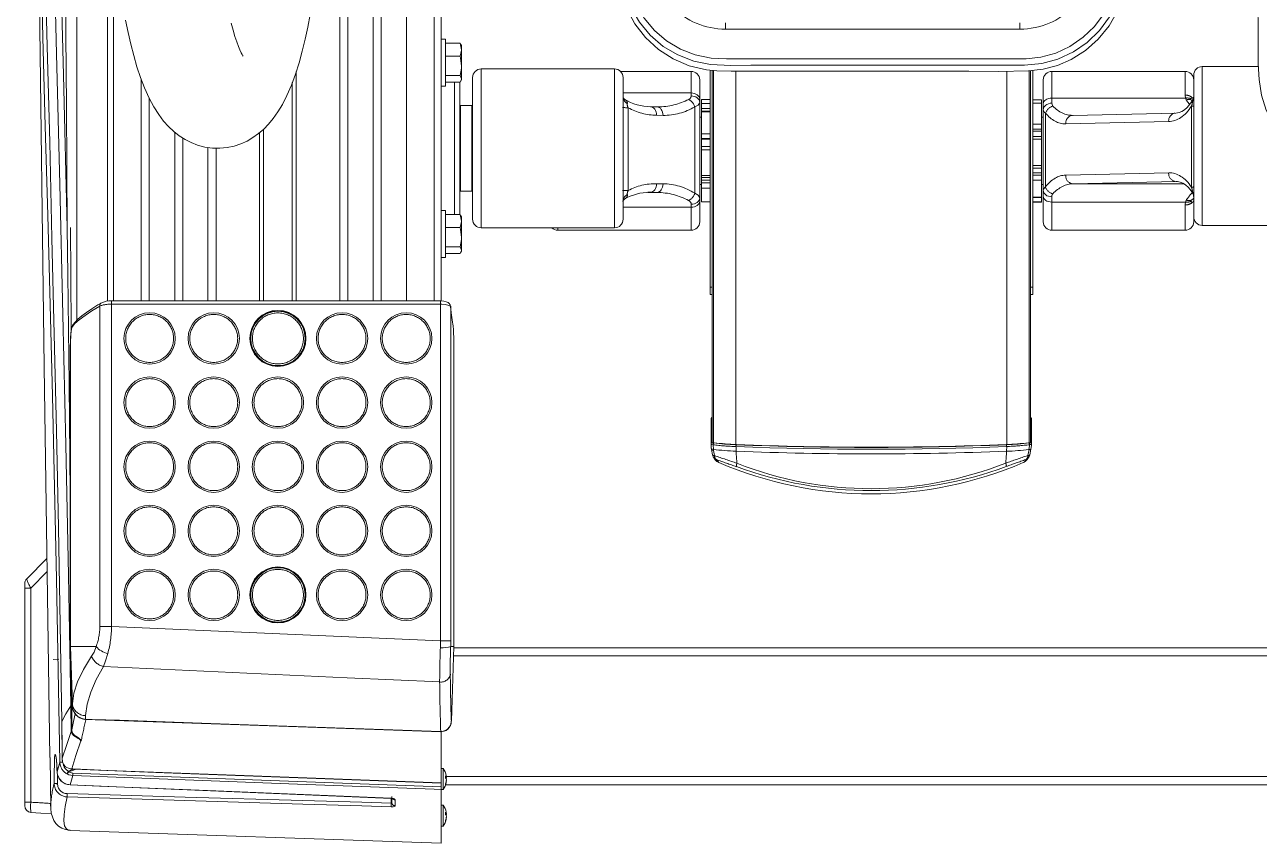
# Model space of a CAD drawing. Extents: x -32840 to 422982, y 280745 to 888746.
# Drawn here: x 217623.1 to 218074.2, y 400710.5 to 401009.7 of the extents above; entities that cross this region are included whole.
import ezdxf

# ---------------------------------------------------------------- set-up
doc = ezdxf.new("R2010")
doc.units = 0
doc.header["$LTSCALE"] = 1000
doc.linetypes.add('PHANTOM', pattern=[0.5, 0.25, -0.05, 0.05, -0.05, 0.05, -0.05])
doc.layers.add('A-FUR', color=33, linetype='Continuous', plot=False, transparency=0.5)

# ---------------------------------------------------------------- blocks, each defined once
blk = doc.blocks.new('REC-GYM-02A')
at = {"linetype": 'Continuous', "lineweight": 15}
for p, q in [((279.08, -885.219), (273.658, -885.03)), ((273.658, -885.818), (273.658, -885.03)), ((273.583, -885.409), (273.581, -885.409)), ((273.594, -885.364), (273.594, -885.351)), ((273.658, -885.283), (273.628, -885.283)), ((273.628, -885.283), (273.628, -885.295)), ((273.628, -885.295), (273.628, -885.589)), ((273.586, -885.439), (273.581, -885.448)), ((273.581, -885.448), (273.583, -885.462)), ((273.581, -885.448), (273.591, -885.449)), ((273.581, -885.462), (273.594, -885.462)), ((273.594, -885.484), (273.594, -885.452)), ((273.628, -885.589), (273.658, -885.589)), ((279.374, -886.286), (279.362, -885.541)), ((279.744, -885.582), (279.744, -885.632)), ((274.378, -885.627), (274.378, -885.685)), ((274.378, -885.69), (274.378, -885.714)), ((274.388, -885.657), (274.388, -885.686)), ((279.744, -885.632), (279.744, -888.761)), ((251.724, -885.887), (273.593, -885.887)), ((273.583, -885.943), (273.581, -885.943)), ((273.594, -885.898), (273.594, -885.885)), ((273.658, -885.817), (273.628, -885.817)), ((273.628, -885.817), (273.628, -885.829)), ((273.628, -885.829), (273.628, -886.123)), ((273.658, -885.856), (273.658, -885.818)), ((273.658, -885.856), (273.658, -885.91)), ((273.658, -885.914), (273.658, -885.91)), ((273.658, -886.659), (273.658, -885.914)), ((273.586, -885.973), (273.581, -885.982)), ((273.581, -885.982), (273.583, -885.996)), ((273.581, -885.982), (273.591, -885.983)), ((273.581, -885.996), (273.594, -885.996)), ((273.594, -886.018), (273.594, -885.987)), ((273.628, -886.123), (273.658, -886.123)), ((273.508, -886.815), (273.47, -887.906)), ((273.508, -886.815), (273.508, -886.815)), ((279.077, -887.906), (279.047, -887.046)), ((279.047, -887.046), (279.047, -887.046)), ((279.326, -887.719), (279.247, -887.72)), ((273.471, -887.887), (251.846, -887.887)), ((273.47, -887.906), (273.47, -892.153)), ((273.47, -887.906), (273.518, -887.906)), ((273.47, -887.906), (273.47, -887.906)), ((273.518, -887.906), (273.518, -887.906)), ((278.701, -887.906), (279.076, -887.906)), ((279.076, -887.906), (279.077, -887.906)), ((279.077, -892.143), (279.077, -887.906)), ((279.077, -887.906), (279.077, -887.906)), ((279.744, -888.761), (279.744, -888.826)), ((279.715, -888.896), (279.418, -889.193)), ((265.037, -890.793), (265.054, -890.708)), ((265.066, -890.787), (265.067, -890.787)), ((269.679, -890.788), (269.679, -890.788)), ((269.691, -890.707), (269.708, -890.789)), ((269.708, -890.789), (269.708, -890.79)), ((269.709, -890.803), (269.712, -890.867)), ((265.028, -890.866), (265.028, -890.868)), ((265.028, -890.868), (265.028, -891.232)), ((265.045, -890.888), (265.045, -896.324)), ((269.696, -896.328), (269.696, -890.888)), ((269.713, -890.868), (269.712, -890.867)), ((269.713, -891.232), (269.713, -890.868)), ((265.044, -891.263), (265.044, -896.324)), ((265.044, -891.263), (265.045, -891.263)), ((273.47, -892.153), (273.47, -892.153)), ((279.077, -892.143), (279.077, -892.143)), ((279.037, -892.615), (279.036, -892.617)), ((273.658, -892.961), (273.658, -913.015)), ((273.668, -892.961), (278.475, -892.961)), ((275.833, -896.15), (275.833, -892.961)), ((265.044, -893.053), (265.008, -893.053)), ((265.008, -893.161), (265.008, -893.053)), ((265.008, -896.329), (265.008, -893.161)), ((269.728, -893.053), (269.696, -893.053)), ((269.728, -893.053), (269.728, -893.161)), ((269.728, -896.331), (269.728, -893.161)), ((273.368, -893.67), (273.358, -893.687)), ((273.358, -893.687), (273.358, -893.702)), ((273.381, -893.75), (273.358, -893.702)), ((273.358, -893.892), (273.358, -893.702)), ((273.593, -893.653), (273.381, -893.653)), ((273.658, -893.593), (273.593, -893.593)), ((273.593, -894.281), (273.593, -893.593)), ((273.358, -893.892), (273.358, -894.127)), ((273.593, -893.75), (273.381, -893.75)), ((262.533, -894.063), (260.583, -894.063)), ((264.733, -893.992), (262.783, -893.992)), ((271.953, -893.992), (270.003, -893.992)), ((273.073, -894.028), (271.123, -894.028)), ((273.593, -894.034), (273.381, -894.034)), ((262.658, -894.188), (262.658, -894.117)), ((262.658, -894.188), (262.658, -896.261)), ((264.858, -894.117), (264.858, -894.486)), ((269.878, -894.417), (269.878, -894.117)), ((270.998, -896.226), (270.998, -894.153)), ((273.198, -894.153), (273.198, -896.226)), ((273.381, -894.221), (273.358, -894.127)), ((273.358, -894.127), (273.358, -894.187)), ((273.358, -894.187), (273.368, -894.204)), ((273.372, -894.203), (273.381, -894.221)), ((273.593, -894.221), (273.381, -894.221)), ((273.384, -895.189), (273.384, -894.221)), ((273.463, -894.221), (273.463, -895.189)), ((265.008, -894.404), (264.883, -894.404)), ((264.883, -894.41), (264.883, -894.404)), ((264.883, -894.47), (264.883, -894.41)), ((269.853, -894.409), (269.728, -894.409)), ((269.853, -894.409), (269.853, -894.608)), ((269.878, -894.468), (269.878, -894.417)), ((273.593, -894.281), (273.658, -894.281)), ((264.858, -894.486), (264.858, -894.576)), ((264.858, -894.576), (264.858, -895.754)), ((265.008, -894.47), (264.883, -894.47)), ((264.883, -894.475), (264.883, -894.47)), ((264.883, -894.726), (264.883, -894.475)), ((269.853, -894.608), (269.853, -894.684)), ((269.878, -895.859), (269.878, -894.468)), ((273.209, -894.564), (273.199, -894.574)), ((273.199, -895.804), (273.199, -894.574)), ((273.374, -894.564), (273.209, -894.564)), ((273.209, -894.564), (273.209, -895.814)), ((273.384, -894.574), (273.374, -894.564)), ((273.374, -895.814), (273.374, -894.564)), ((264.883, -894.662), (264.858, -894.662)), ((264.883, -894.8), (264.883, -894.726)), ((269.853, -894.766), (269.728, -894.766)), ((269.878, -894.662), (269.853, -894.662)), ((269.853, -894.684), (269.853, -894.726)), ((269.853, -894.726), (269.853, -894.766)), ((269.853, -894.766), (269.853, -894.792)), ((269.853, -894.792), (269.853, -895.17)), ((273.199, -894.697), (273.198, -894.697)), ((264.883, -894.83), (264.883, -894.8)), ((264.883, -894.901), (264.883, -894.83)), ((265.008, -894.901), (264.883, -894.901)), ((264.883, -894.937), (264.883, -894.901)), ((264.883, -895.326), (264.883, -894.937)), ((264.883, -895.364), (264.883, -895.326)), ((269.728, -895.219), (269.853, -895.219)), ((269.853, -895.17), (269.853, -895.219)), ((269.853, -895.219), (269.853, -895.322)), ((269.853, -895.322), (269.853, -895.335)), ((269.853, -895.335), (269.853, -895.4)), ((273.384, -896.157), (273.384, -895.189)), ((273.463, -895.189), (273.463, -896.157)), ((264.883, -895.364), (265.008, -895.364)), ((264.883, -895.443), (264.883, -895.364)), ((264.883, -895.47), (264.883, -895.443)), ((264.883, -895.542), (264.883, -895.47)), ((269.853, -895.4), (269.853, -895.722)), ((262.919, -895.706), (264.424, -895.672)), ((264.858, -895.646), (264.883, -895.646)), ((264.883, -895.848), (264.883, -895.542)), ((269.853, -895.646), (269.878, -895.646)), ((273.198, -895.681), (273.199, -895.681)), ((264.858, -895.754), (264.858, -895.841)), ((264.858, -895.841), (264.858, -896.19)), ((264.883, -895.848), (265.008, -895.848)), ((264.883, -895.899), (264.883, -895.848)), ((269.728, -895.734), (269.853, -895.734)), ((269.853, -895.722), (269.853, -895.734)), ((269.853, -895.734), (269.853, -895.773)), ((269.853, -895.773), (269.853, -895.845)), ((269.853, -895.845), (269.853, -895.904)), ((269.878, -895.908), (269.878, -895.859)), ((270.597, -895.797), (270.503, -895.796)), ((273.199, -895.804), (273.209, -895.814)), ((273.209, -895.814), (273.374, -895.814)), ((273.374, -895.814), (273.384, -895.804)), ((264.883, -895.899), (265.008, -895.899)), ((269.728, -895.904), (269.853, -895.904)), ((269.878, -896.19), (269.878, -895.908)), ((273.368, -896.174), (273.358, -896.191)), ((273.358, -896.191), (273.358, -896.206)), ((273.381, -896.254), (273.358, -896.206)), ((273.358, -896.396), (273.358, -896.206)), ((273.369, -896.173), (273.368, -896.174)), ((273.384, -896.157), (273.381, -896.157)), ((273.593, -896.157), (273.381, -896.157)), ((273.658, -896.097), (273.593, -896.097)), ((273.593, -896.785), (273.593, -896.097)), ((261.714, -896.386), (262.533, -896.386)), ((262.783, -896.315), (264.733, -896.315)), ((270.003, -896.315), (271.036, -896.315)), ((271.123, -896.351), (273.073, -896.351)), ((273.358, -896.396), (273.358, -896.631)), ((273.593, -896.254), (273.381, -896.254)), ((273.593, -896.538), (273.381, -896.538)), ((273.381, -896.725), (273.358, -896.631)), ((273.358, -896.631), (273.358, -896.691)), ((273.358, -896.691), (273.368, -896.708)), ((273.368, -896.708), (273.369, -896.71)), ((273.372, -896.707), (273.381, -896.725)), ((273.593, -896.725), (273.381, -896.725)), ((273.593, -896.726), (273.381, -896.726)), ((273.593, -896.785), (273.658, -896.785))]:
    blk.add_line(p, q, dxfattribs=at)
at = {"linetype": 'PHANTOM', "lineweight": 0}
for p, q in [((274.33, -885.666), (274.33, -885.579)), ((274.388, -885.618), (274.388, -885.657)), ((279.656, -888.761), (279.656, -885.632)), ((279.656, -885.632), (279.744, -885.632)), ((279.039, -886.057), (273.658, -885.856)), ((279.041, -886.02), (279.078, -885.886)), ((279.264, -886.031), (279.264, -885.903)), ((273.582, -886.005), (251.734, -886.005)), ((279.008, -886.111), (279.101, -886.076)), ((279.105, -886.086), (279.035, -886.113)), ((279.27, -886.073), (279.229, -886.215)), ((279.203, -886.813), (279.194, -886.274)), ((279.375, -886.286), (279.373, -886.286)), ((279.065, -886.666), (279.071, -887.042)), ((273.508, -886.815), (273.47, -887.906)), ((278.854, -886.898), (278.856, -886.845)), ((279.077, -887.906), (279.047, -887.046)), ((279.047, -887.07), (279.076, -887.906)), ((279.054, -887.24), (279.055, -887.042)), ((251.842, -887.769), (273.475, -887.769)), ((273.47, -887.906), (273.47, -892.153)), ((273.518, -887.991), (273.518, -887.906)), ((273.669, -887.889), (273.668, -887.991)), ((279.076, -892.349), (279.076, -887.906)), ((279.077, -892.143), (279.077, -887.906)), ((273.518, -887.991), (273.668, -887.991)), ((273.518, -892.876), (273.518, -887.991)), ((278.475, -888.202), (273.668, -887.991)), ((273.668, -887.991), (273.668, -892.911)), ((278.475, -888.202), (278.646, -888.202)), ((278.475, -892.911), (278.475, -888.202)), ((278.646, -888.202), (278.646, -892.885)), ((279.416, -889.002), (279.656, -888.761)), ((279.656, -888.761), (279.744, -888.761)), ((265.084, -890.698), (265.066, -890.787)), ((265.394, -890.762), (265.392, -890.831)), ((269.347, -890.762), (269.348, -890.831)), ((269.678, -890.773), (269.662, -890.698)), ((269.683, -890.857), (269.679, -890.788)), ((265.064, -890.882), (265.064, -896.322)), ((265.39, -896.316), (265.39, -890.857)), ((269.35, -896.319), (269.35, -890.857)), ((269.678, -890.888), (269.665, -890.886)), ((269.676, -896.326), (269.676, -890.882)), ((278.983, -892.674), (278.983, -913.437)), ((273.668, -892.911), (278.475, -892.911)), ((273.668, -892.911), (273.668, -892.961)), ((273.758, -892.961), (273.758, -912.91)), ((274.164, -892.961), (274.164, -912.484)), ((274.534, -892.961), (274.534, -911.122)), ((274.652, -892.961), (274.652, -909.636)), ((275.022, -892.961), (275.022, -904.963)), ((275.139, -892.961), (275.139, -903.476)), ((275.774, -892.961), (275.774, -896.314)), ((276.252, -895.47), (276.252, -892.961)), ((276.312, -892.961), (276.312, -895.418)), ((276.947, -892.961), (276.947, -895.192)), ((277.065, -892.961), (277.065, -895.202)), ((277.435, -892.961), (277.435, -895.34)), ((277.552, -892.961), (277.552, -895.425)), ((277.923, -892.961), (277.923, -895.92)), ((278.04, -892.961), (278.04, -896.198)), ((278.448, -892.961), (278.448, -898.531)), ((278.475, -892.911), (278.475, -892.961)), ((278.535, -892.956), (278.535, -914.024)), ((265.044, -893.161), (265.008, -893.161)), ((269.728, -893.161), (269.696, -893.161)), ((262.533, -896.386), (262.533, -894.063)), ((262.783, -893.992), (262.783, -894.363)), ((264.733, -894.405), (264.733, -893.992)), ((270.003, -893.992), (270.003, -894.329)), ((271.123, -894.028), (271.123, -896.351)), ((271.953, -894.028), (271.953, -893.992)), ((273.073, -896.351), (273.073, -894.028)), ((262.779, -894.405), (264.733, -894.405)), ((264.733, -894.482), (264.733, -894.405)), ((264.883, -894.41), (265.008, -894.41)), ((270.003, -894.329), (270.003, -894.372)), ((270.003, -894.329), (270.998, -894.329)), ((265.008, -894.475), (264.883, -894.475)), ((269.728, -894.608), (269.853, -894.608)), ((269.952, -894.533), (269.952, -895.798)), ((270.503, -894.546), (270.597, -894.547)), ((270.635, -894.546), (270.503, -894.546)), ((270.597, -894.547), (270.638, -894.547)), ((270.925, -895.784), (270.925, -894.573)), ((262.692, -894.623), (262.692, -895.805)), ((264.422, -894.672), (262.805, -894.672)), ((262.916, -894.706), (264.422, -894.672)), ((264.53, -894.798), (263.024, -894.832)), ((264.825, -895.706), (264.825, -894.627)), ((264.883, -894.726), (265.008, -894.726)), ((269.853, -894.684), (269.728, -894.684)), ((269.853, -894.726), (269.728, -894.726)), ((269.853, -894.792), (269.728, -894.792)), ((270.509, -894.673), (270.415, -894.672)), ((265.008, -894.8), (264.883, -894.8)), ((264.883, -894.83), (265.008, -894.83)), ((265.008, -894.937), (264.883, -894.937)), ((264.883, -895.326), (265.008, -895.326)), ((269.728, -895.17), (269.853, -895.17)), ((269.853, -895.322), (269.728, -895.322)), ((269.728, -895.335), (269.853, -895.335)), ((264.883, -895.443), (265.008, -895.443)), ((264.883, -895.47), (265.008, -895.47)), ((269.853, -895.4), (269.728, -895.4)), ((263.024, -895.582), (264.53, -895.548)), ((265.008, -895.542), (264.883, -895.542)), ((270.415, -895.672), (270.509, -895.673)), ((264.733, -895.924), (264.733, -895.85)), ((269.728, -895.722), (269.853, -895.722)), ((269.728, -895.773), (269.853, -895.773)), ((269.853, -895.845), (269.728, -895.845)), ((264.733, -895.924), (262.779, -895.924)), ((262.779, -895.924), (262.783, -895.966)), ((262.783, -895.966), (262.783, -896.315)), ((264.733, -896.315), (264.733, -895.924)), ((270.003, -895.957), (270.003, -895.999)), ((270.998, -895.999), (270.003, -895.999)), ((270.003, -895.999), (270.003, -896.315)), ((265.2, -896.933), (269.5, -896.933)), ((265.2, -896.933), (265.2, -897.027)), ((269.5, -897.027), (269.5, -896.933))]:
    blk.add_line(p, q, dxfattribs=at)
at = {"linetype": 'Continuous', "lineweight": 15, "flags": 128}
for points in [[(279.363, -885.576), (279.363, -885.537), (279.355, -885.471), (279.34, -885.415), (279.318, -885.366), (279.288, -885.321), (279.25, -885.283), (279.2, -885.25), (279.147, -885.23), (279.094, -885.22), (279.08, -885.221)], [(273.584, -885.486), (273.583, -885.478), (273.581, -885.462)], [(279.655, -885.482), (279.506, -885.473), (279.353, -885.464)], [(279.36, -885.531), (279.364, -885.552), (279.363, -885.576)], [(274.389, -885.686), (274.388, -885.686), (274.378, -885.685), (274.369, -885.683), (274.364, -885.682), (274.362, -885.681), (274.362, -885.681)], [(279.079, -885.883), (278.059, -885.841), (275.418, -885.73), (274.389, -885.686)], [(279.028, -886.112), (277.704, -886.062), (273.658, -885.91)], [(273.584, -886.021), (273.583, -886.013), (273.581, -885.996)], [(279.095, -886.124), (279.058, -886.116), (279.024, -886.112)], [(279.147, -886.15), (279.157, -886.159), (279.168, -886.171)], [(279.194, -886.243), (279.194, -886.274), (279.194, -886.274)], [(279.203, -886.813), (279.197, -886.414), (279.195, -886.282)], [(279.229, -886.215), (279.254, -887.555), (279.28, -888.896), (279.309, -890.235), (279.34, -891.571), (279.373, -892.904), (279.408, -894.212), (279.443, -895.516), (279.478, -896.813), (279.509, -898.104), (279.537, -899.387), (279.553, -900.233), (279.566, -901.076), (279.576, -901.912), (279.581, -902.738), (279.58, -903.549), (279.578, -903.801), (279.576, -904.051), (279.574, -904.124)], [(279.534, -897.71), (279.46, -891.998), (279.375, -886.286)], [(278.856, -886.84), (275.606, -886.728), (273.663, -886.661)], [(273.663, -886.661), (273.663, -886.662), (273.663, -886.665)], [(279.065, -886.666), (279.065, -886.666), (279.051, -886.633)], [(273.509, -886.816), (273.508, -886.823), (273.509, -886.826)], [(279.606, -907.442), (279.606, -907.393), (279.602, -906.502), (279.594, -905.601), (279.583, -904.683), (279.569, -903.761), (279.539, -902.061), (279.497, -900.072), (279.449, -898.074), (279.414, -896.679), (279.379, -895.281), (279.345, -893.879), (279.312, -892.474), (279.281, -891.061), (279.252, -889.647), (279.227, -888.23), (279.203, -886.813)], [(279.203, -886.813), (279.203, -886.813), (279.203, -886.813)], [(278.699, -887.905), (278.7, -887.906), (278.701, -887.906)], [(265.028, -890.866), (265.03, -890.844), (265.037, -890.793)], [(265.037, -890.793), (265.037, -890.793), (265.037, -890.792), (265.045, -890.789), (265.066, -890.787)], [(269.678, -890.773), (269.679, -890.773), (269.682, -890.774), (269.7, -890.78), (269.708, -890.789)], [(269.679, -890.788), (269.701, -890.795), (269.709, -890.802), (269.709, -890.803), (269.709, -890.803)], [(269.708, -890.79), (269.709, -890.801), (269.709, -890.803)], [(269.676, -890.882), (269.684, -890.883), (269.69, -890.885), (269.694, -890.886), (269.696, -890.888), (269.696, -890.888)], [(279.076, -892.349), (279.077, -892.292), (279.077, -892.143)], [(279.037, -892.615), (279.047, -892.6), (279.056, -892.574), (279.065, -892.529), (279.07, -892.482), (279.074, -892.423), (279.076, -892.358), (279.076, -892.348)], [(278.627, -892.928), (278.673, -892.902), (278.763, -892.845), (278.842, -892.79), (278.91, -892.739), (278.966, -892.691), (279.012, -892.646), (279.036, -892.616)], [(273.519, -892.88), (273.525, -892.902), (273.538, -892.921), (273.557, -892.936), (273.585, -892.948), (273.62, -892.957), (273.661, -892.961), (273.668, -892.96)], [(273.358, -893.702), (273.358, -893.698), (273.381, -893.653)], [(273.358, -893.892), (273.36, -893.859), (273.381, -893.75)], [(273.381, -894.034), (273.373, -894.005), (273.358, -893.892)], [(273.358, -894.127), (273.358, -894.121), (273.381, -894.034)], [(262.687, -894.394), (262.687, -894.395), (262.691, -894.408), (262.698, -894.414)], [(262.698, -894.414), (262.706, -894.421), (262.709, -894.426), (262.709, -894.427)], [(262.913, -894.706), (262.895, -894.705), (262.855, -894.697), (262.816, -894.68), (262.778, -894.654), (262.737, -894.616), (262.698, -894.567), (262.669, -894.523)], [(261.732, -904.742), (261.732, -904.562), (261.732, -903.841), (261.731, -902.402), (261.729, -900.966), (261.728, -899.945), (261.726, -898.926), (261.722, -897.564), (261.719, -896.656), (261.717, -896.425), (261.704, -896.194), (261.668, -895.967), (261.599, -895.75), (261.479, -895.525), (261.323, -895.324), (261.134, -895.15), (260.918, -895.011), (260.683, -894.91), (260.433, -894.85), (260.281, -894.835)], [(278.269, -897.062), (278.233, -896.884), (278.194, -896.711), (278.151, -896.545), (278.104, -896.383), (278.052, -896.227), (277.993, -896.075), (277.926, -895.925), (277.856, -895.795), (277.785, -895.684), (277.714, -895.589), (277.641, -895.507), (277.565, -895.435), (277.485, -895.372), (277.401, -895.318), (277.311, -895.273), (277.217, -895.236), (277.11, -895.208), (277.001, -895.193), (276.892, -895.191), (276.786, -895.201), (276.684, -895.223), (276.586, -895.255), (276.494, -895.297), (276.408, -895.347), (276.327, -895.405), (276.251, -895.47), (276.179, -895.544), (276.111, -895.627), (276.044, -895.723), (275.978, -895.833), (275.911, -895.963), (275.847, -896.113), (275.787, -896.274), (275.734, -896.44), (275.687, -896.609), (275.644, -896.784), (275.605, -896.963), (275.57, -897.147)], [(262.67, -895.903), (262.678, -895.888), (262.716, -895.834), (262.755, -895.789), (262.795, -895.754), (262.834, -895.729), (262.873, -895.713), (262.919, -895.706)], [(262.659, -895.945), (262.66, -895.927), (262.671, -895.903)], [(262.698, -895.915), (262.69, -895.921), (262.687, -895.933), (262.687, -895.934)], [(262.709, -895.903), (262.709, -895.903), (262.706, -895.908), (262.698, -895.915)], [(273.358, -896.206), (273.358, -896.202), (273.381, -896.157)], [(265.072, -896.321), (264.859, -896.347), (264.65, -896.403), (264.452, -896.488), (264.24, -896.621), (264.053, -896.785), (263.893, -896.983), (263.768, -897.203), (263.683, -897.443), (263.64, -897.694), (263.615, -898.193), (263.614, -898.694), (263.624, -899.196), (263.629, -899.699), (263.627, -900.702), (263.625, -901.708), (263.623, -902.716), (263.622, -903.725), (263.621, -904.976), (263.621, -906.228)], [(269.629, -896.321), (269.417, -896.319), (268.569, -896.319), (266.821, -896.319), (265.946, -896.319), (265.509, -896.314), (265.072, -896.321)], [(271.08, -906.228), (271.08, -906.048), (271.08, -905.327), (271.079, -903.888), (271.077, -902.452), (271.076, -901.431), (271.074, -900.412), (271.07, -899.051), (271.067, -898.142), (271.065, -897.911), (271.052, -897.68), (271.016, -897.453), (270.947, -897.237), (270.827, -897.012), (270.671, -896.81), (270.482, -896.637), (270.266, -896.497), (270.031, -896.396), (269.781, -896.336), (269.629, -896.321)], [(273.358, -896.396), (273.36, -896.363), (273.381, -896.254)], [(273.381, -896.538), (273.373, -896.509), (273.358, -896.396)], [(273.358, -896.631), (273.358, -896.625), (273.381, -896.538)], [(276.551, -896.537), (276.551, -896.536), (276.555, -896.543), (276.565, -896.56), (276.58, -896.588), (276.599, -896.629), (276.62, -896.681), (276.645, -896.747), (276.671, -896.826), (276.698, -896.918), (276.725, -897.022)]]:
    blk.add_lwpolyline(points, dxfattribs=at)
at = {"linetype": 'PHANTOM', "lineweight": 0, "flags": 128}
for points in [[(279.123, -885.709), (279.152, -885.568), (279.168, -885.451), (279.171, -885.357), (279.16, -885.287), (279.139, -885.247), (279.108, -885.224), (279.08, -885.221)], [(274.33, -885.579), (274.334, -885.573), (274.344, -885.568), (274.359, -885.565), (274.377, -885.563), (274.389, -885.563)], [(274.389, -885.563), (274.819, -885.576), (275.68, -885.602), (277.402, -885.655), (279.123, -885.709)], [(279.656, -885.632), (279.658, -885.582), (279.657, -885.539), (279.656, -885.505), (279.653, -885.486), (279.65, -885.484)], [(274.389, -885.689), (274.37, -885.687), (274.353, -885.683), (274.34, -885.678), (274.332, -885.671), (274.33, -885.666)], [(279.122, -885.756), (277.401, -885.705), (275.679, -885.655), (274.818, -885.63), (274.388, -885.618)], [(274.389, -885.689), (274.389, -885.686), (274.389, -885.686)], [(279.078, -885.886), (278.652, -885.868), (276.949, -885.797), (275.669, -885.744), (274.389, -885.689)], [(273.658, -885.818), (273.758, -885.822), (274.158, -885.837), (275.757, -885.897), (279.041, -886.02)], [(279.028, -886.116), (278.928, -886.112), (278.528, -886.097), (276.929, -886.037), (273.658, -885.914)], [(279.078, -885.886), (279.079, -885.883), (279.079, -885.883)], [(279.313, -885.909), (279.313, -886.059), (279.31, -886.2), (279.306, -886.283), (279.302, -886.318), (279.297, -886.333), (279.292, -886.326), (279.288, -886.303), (279.281, -886.244), (279.276, -886.18), (279.272, -886.111), (279.27, -886.073)], [(278.925, -886.53), (278.995, -886.316), (279.057, -886.12)], [(279.028, -886.112), (279.028, -886.112), (279.028, -886.116)], [(279.057, -886.12), (279.04, -886.117), (279.028, -886.116)], [(279.041, -886.02), (279.04, -886.023), (279.04, -886.026), (279.04, -886.03), (279.04, -886.034), (279.04, -886.04), (279.04, -886.045), (279.039, -886.051), (279.039, -886.057)], [(279.101, -886.076), (279.081, -886.066), (279.039, -886.057)], [(279.041, -886.02), (279.097, -886.032), (279.124, -886.044)], [(279.194, -886.274), (279.134, -886.462), (279.065, -886.666)], [(278.856, -886.845), (278.756, -886.841), (278.356, -886.828), (276.757, -886.772), (273.663, -886.665)], [(278.919, -886.524), (278.92, -886.525), (278.925, -886.53)], [(278.924, -886.536), (278.92, -886.525), (278.919, -886.524)], [(278.919, -886.524), (278.92, -886.524), (278.929, -886.536)], [(278.856, -886.84), (278.856, -886.841), (278.856, -886.845)], [(279.056, -886.691), (279.029, -886.813), (279.005, -886.924)], [(279.055, -887.042), (279.055, -886.991), (279.056, -886.691)], [(279.06, -886.692), (279.06, -886.991), (279.061, -887.042)], [(279.203, -886.813), (279.142, -886.921), (279.071, -887.042)], [(278.594, -887.615), (278.698, -887.425), (278.778, -887.242), (278.831, -887.064), (278.854, -886.898)], [(279.047, -887.07), (279.024, -887.223), (278.97, -887.39), (278.883, -887.572), (278.766, -887.766)], [(279.061, -887.042), (279.062, -887.342), (279.063, -887.478)], [(279.071, -887.042), (279.106, -888.948), (279.144, -890.854), (279.187, -892.758), (279.232, -894.665), (279.279, -896.57), (279.328, -898.472), (279.377, -900.433), (279.425, -902.39), (279.47, -904.344), (279.511, -906.297), (279.547, -908.245), (279.577, -910.189), (279.603, -912.651), (279.614, -915.105)], [(273.679, -887.389), (275.03, -887.451), (278.594, -887.615)], [(278.53, -887.803), (278.561, -887.698), (278.594, -887.615)], [(278.766, -887.766), (278.731, -887.826), (278.699, -887.905)], [(279.077, -889.781), (279.08, -890.142), (279.095, -891.741), (279.113, -893.339), (279.121, -894.03)], [(265.149, -890.596), (265.132, -890.609), (265.111, -890.64)], [(269.634, -890.639), (269.601, -890.597), (269.597, -890.596)], [(265.054, -890.708), (265.055, -890.705), (265.057, -890.704), (265.059, -890.702), (265.063, -890.701), (265.067, -890.7), (265.072, -890.699), (265.078, -890.698), (265.084, -890.698)], [(265.067, -890.787), (265.06, -890.839), (265.058, -890.857)], [(269.662, -890.698), (269.668, -890.698), (269.674, -890.698), (269.679, -890.699), (269.683, -890.7), (269.686, -890.701), (269.689, -890.703), (269.69, -890.705), (269.691, -890.707)], [(269.679, -890.788), (269.678, -890.78), (269.678, -890.773)], [(265.058, -890.857), (265.058, -890.862), (265.059, -890.867), (265.06, -890.872), (265.063, -890.876), (265.065, -890.88), (265.068, -890.883), (265.072, -890.885), (265.075, -890.886)], [(265.075, -890.886), (265.072, -890.886), (265.065, -890.888)], [(269.683, -890.857), (269.683, -890.862), (269.682, -890.867), (269.68, -890.872), (269.678, -890.876), (269.675, -890.88), (269.672, -890.883), (269.669, -890.885), (269.665, -890.886)], [(269.683, -890.857), (269.705, -890.862), (269.712, -890.866), (269.712, -890.867)], [(279.047, -892.585), (279.06, -892.553), (279.071, -892.469), (279.076, -892.349)], [(278.646, -892.885), (278.762, -892.814), (278.862, -892.748), (278.946, -892.684), (279.01, -892.627), (279.047, -892.585)], [(279.073, -894.033), (279.069, -893.341), (279.065, -892.533)], [(273.518, -892.876), (273.53, -892.888), (273.558, -892.899), (273.601, -892.907), (273.649, -892.911), (273.668, -892.911)], [(279.121, -894.03), (279.134, -895.801), (279.149, -897.57), (279.165, -899.337), (279.182, -901.105), (279.2, -902.869), (279.218, -904.63), (279.235, -906.397), (279.251, -908.16), (279.266, -909.919), (279.277, -911.676), (279.284, -913.428), (279.287, -915.174)], [(279.518, -915.128), (279.507, -912.673), (279.481, -910.208), (279.451, -908.267), (279.415, -906.322), (279.375, -904.371), (279.33, -902.412), (279.282, -900.449), (279.232, -898.483), (279.176, -896.258), (279.121, -894.03)], [(262.658, -894.432), (262.665, -894.41), (262.682, -894.396), (262.685, -894.395), (262.687, -894.394)], [(262.779, -894.405), (262.768, -894.43), (262.767, -894.433)], [(262.783, -894.363), (262.783, -894.368), (262.779, -894.405)], [(264.733, -894.405), (264.758, -894.407), (264.781, -894.412), (264.803, -894.419), (264.822, -894.429), (264.837, -894.441), (264.849, -894.455), (264.856, -894.47), (264.858, -894.486)], [(270.003, -894.329), (269.979, -894.33), (269.956, -894.335), (269.934, -894.344), (269.915, -894.355), (269.899, -894.368), (269.888, -894.383), (269.881, -894.4), (269.878, -894.417)], [(269.878, -894.468), (269.881, -894.449), (269.888, -894.431), (269.899, -894.415), (269.915, -894.4), (269.934, -894.388), (269.956, -894.379), (269.979, -894.374), (270.003, -894.372)], [(262.669, -894.524), (262.671, -894.527), (262.677, -894.553)], [(264.733, -894.482), (264.758, -894.484), (264.781, -894.489), (264.803, -894.498), (264.822, -894.51), (264.837, -894.524), (264.849, -894.54), (264.856, -894.557), (264.858, -894.576)], [(264.825, -894.627), (264.857, -894.588), (264.858, -894.576)], [(269.952, -894.533), (269.899, -894.507), (269.878, -894.468)], [(270.503, -894.546), (270.486, -894.548), (270.469, -894.556), (270.454, -894.568), (270.441, -894.583), (270.43, -894.602), (270.421, -894.624), (270.416, -894.648), (270.415, -894.672)], [(270.597, -894.547), (270.58, -894.55), (270.563, -894.557), (270.548, -894.569), (270.535, -894.584), (270.524, -894.604), (270.516, -894.625), (270.511, -894.649), (270.509, -894.673)], [(270.936, -894.514), (270.936, -894.498), (270.94, -894.485), (270.953, -894.467), (270.963, -894.459), (270.98, -894.449)], [(270.415, -895.672), (270.416, -895.696), (270.421, -895.72), (270.43, -895.741), (270.441, -895.76), (270.454, -895.775), (270.469, -895.787), (270.486, -895.794), (270.503, -895.796)], [(270.509, -895.673), (270.511, -895.697), (270.516, -895.721), (270.524, -895.742), (270.535, -895.761), (270.548, -895.777), (270.563, -895.788), (270.58, -895.795), (270.597, -895.797)], [(262.677, -895.875), (262.675, -895.893), (262.669, -895.902)], [(264.717, -895.808), (264.724, -895.816), (264.733, -895.85)], [(264.858, -895.754), (264.856, -895.773), (264.849, -895.791), (264.837, -895.807), (264.822, -895.822), (264.803, -895.833), (264.781, -895.842), (264.758, -895.848), (264.733, -895.85)], [(264.733, -895.924), (264.758, -895.923), (264.781, -895.918), (264.803, -895.91), (264.822, -895.9), (264.837, -895.888), (264.849, -895.873), (264.856, -895.858), (264.858, -895.841)], [(264.825, -895.706), (264.839, -895.716), (264.858, -895.754)], [(269.952, -895.798), (269.901, -895.821), (269.88, -895.849), (269.878, -895.859)], [(270.003, -895.957), (269.979, -895.955), (269.956, -895.95), (269.934, -895.941), (269.915, -895.929), (269.899, -895.914), (269.888, -895.897), (269.881, -895.878), (269.878, -895.859)], [(262.687, -895.934), (262.677, -895.929), (262.661, -895.91), (262.66, -895.903)], [(262.68, -895.885), (262.692, -895.894), (262.709, -895.903)], [(262.767, -895.898), (262.768, -895.901), (262.779, -895.924)], [(270.003, -895.999), (269.979, -895.998), (269.956, -895.993), (269.934, -895.984), (269.915, -895.973), (269.899, -895.959), (269.888, -895.943), (269.881, -895.926), (269.878, -895.908)], [(263.676, -899.635), (263.676, -899.455), (263.676, -898.515), (263.671, -898.278), (263.667, -898.042), (263.675, -897.806), (263.707, -897.574), (263.778, -897.338), (263.891, -897.111), (264.035, -896.914), (264.215, -896.739), (264.416, -896.6), (264.644, -896.494), (264.88, -896.429), (265.131, -896.405), (266.048, -896.405), (266.965, -896.405), (268.534, -896.405), (269.129, -896.405), (269.426, -896.401), (269.723, -896.415), (269.964, -896.463), (270.2, -896.555), (270.411, -896.681), (270.602, -896.845), (270.759, -897.033), (270.885, -897.25), (270.971, -897.479), (271.017, -897.726), (271.034, -898.043), (271.03, -898.361), (271.025, -898.68), (271.025, -899.635)], [(270.935, -899.64), (270.935, -898.69), (270.935, -898.215), (270.938, -897.977), (270.928, -897.739), (270.886, -897.514), (270.804, -897.293), (270.689, -897.094), (270.538, -896.913), (270.363, -896.763), (270.16, -896.64), (269.946, -896.556), (269.713, -896.509), (269.485, -896.497), (269.256, -896.499), (268.797, -896.499), (267.881, -896.499), (266.495, -896.499), (265.802, -896.499), (265.455, -896.497), (265.109, -896.5), (264.891, -896.523), (264.675, -896.583), (264.467, -896.679), (264.272, -896.813), (264.107, -896.973), (263.967, -897.163), (263.864, -897.369), (263.795, -897.597), (263.772, -897.764), (263.765, -897.934), (263.766, -898.103), (263.766, -898.615), (263.766, -899.64)]]:
    blk.add_lwpolyline(points, dxfattribs=at)
at = {"linetype": 'Continuous', "lineweight": 15}
for centre, radius in [((274.168, -888.661), 0.375), ((275.106, -888.661), 0.375), ((276.043, -888.661), 0.41), ((276.043, -888.661), 0.407), ((276.043, -888.661), 0.398), ((276.981, -888.661), 0.375), ((277.918, -888.661), 0.375), ((274.168, -889.598), 0.375), ((275.106, -889.598), 0.375), ((276.043, -889.598), 0.375), ((276.981, -889.598), 0.375), ((277.918, -889.598), 0.375), ((274.168, -890.536), 0.375), ((275.106, -890.536), 0.375), ((276.043, -890.536), 0.375), ((276.981, -890.536), 0.375), ((277.918, -890.536), 0.375), ((274.168, -891.473), 0.375), ((275.106, -891.473), 0.375), ((276.043, -891.473), 0.375), ((276.981, -891.473), 0.375), ((277.918, -891.473), 0.375), ((274.168, -892.411), 0.375), ((275.106, -892.411), 0.375), ((276.043, -892.411), 0.41), ((276.043, -892.411), 0.407), ((276.043, -892.411), 0.398), ((276.981, -892.411), 0.375), ((277.918, -892.411), 0.375)]:
    blk.add_circle(centre, radius, dxfattribs=at)
at = {"linetype": 'PHANTOM', "lineweight": 0}
for centre, radius in [((276.043, -888.661), 0.373), ((274.168, -888.661), 0.35), ((275.106, -888.661), 0.35), ((276.981, -888.661), 0.35), ((277.918, -888.661), 0.35), ((274.168, -889.598), 0.35), ((275.106, -889.598), 0.35), ((276.043, -889.598), 0.35), ((276.981, -889.598), 0.35), ((277.918, -889.598), 0.35), ((274.168, -890.536), 0.35), ((275.106, -890.536), 0.35), ((276.043, -890.536), 0.35), ((276.981, -890.536), 0.35), ((277.918, -890.536), 0.35), ((274.168, -891.473), 0.35), ((275.106, -891.473), 0.35), ((276.043, -891.473), 0.35), ((276.981, -891.473), 0.35), ((277.918, -891.473), 0.35), ((274.168, -892.411), 0.35), ((275.106, -892.411), 0.35), ((276.043, -892.411), 0.373), ((276.981, -892.411), 0.35), ((277.918, -892.411), 0.35)]:
    blk.add_circle(centre, radius, dxfattribs=at)
at = {"linetype": 'Continuous', "lineweight": 15}
for centre, radius, start, end in [((273.796, -885.426), 0.216, 159.7521, 175.4362), ((273.831, -885.446), 0.251, 160.9696, 175.2597), ((273.839, -885.434), 0.26, 144.4154, 169.1474), ((273.654, -885.407), 0.0752, 193.9584, 217.1393), ((273.618, -885.455), 0.0373, 189.8221, 229.7643), ((273.839, -885.438), 0.26, 190.7942, 215.5846), ((279.644, -885.582), 0.1, 359.9979, 86.3271), ((273.796, -885.96), 0.216, 159.7521, 175.4362), ((273.831, -885.98), 0.251, 160.9696, 175.2597), ((273.839, -885.968), 0.26, 144.4154, 169.1474), ((279.072, -886.081), 0.198, 2.9375, 87.952), ((273.654, -885.941), 0.0752, 193.9584, 217.1393), ((273.618, -885.989), 0.0373, 189.8221, 229.7643), ((273.839, -885.972), 0.26, 190.7942, 215.5846), ((279.062, -886.255), 0.135, 51.0321, 92.2487), ((280.882, -886.067), 1.612, 180.1594, 188.7713), ((279.053, -886.253), 0.141, 3.8577, 35.3727), ((273.662, -886.818), 0.153, 84.7575, 178.7473), ((273.661, -886.812), 0.151, 86.2129, 176.8502), ((278.957, -886.511), 0.0371, 210.6997, 221.1487), ((279.127, -886.326), 0.29, 226.3165, 244.3262), ((278.907, -886.737), 0.178, 35.7858, 57.6797), ((278.841, -887.044), 0.206, 359.4689, 82.7598), ((273.642, -888.358), 0.47, 86.6889, 106.1168), ((278.454, -888.123), 0.328, 41.4906, 76.6902), ((279.644, -888.826), 0.1, 315, 0), ((267.373, -895.787), 5.648, 90, 113.1874), ((267.373, -895.787), 5.648, 66.8099, 90), ((265.223, -890.753), 0.174, 115.5376, 158.3156), ((269.525, -890.747), 0.169, 21.0158, 63.7933), ((265.151, -890.731), 0.1, 153.8142, 165.7967), ((265.522, -894.528), 3.769, 91.9476, 96.9677), ((267.37, -941.798), 50.98, 87.7744, 92.2256), ((267.37, -941.668), 50.945, 87.7764, 92.2236), ((267.37, -941.611), 50.79, 87.7764, 92.2236), ((269.221, -894.494), 3.734, 82.9144, 88.0711), ((269.594, -890.731), 0.1, 14.3023, 26.4434), ((265.061, -890.907), 0.0258, 81.7045, 131.2981), ((265.525, -894.771), 3.916, 91.9759, 96.7985), ((265.521, -894.485), 3.627, 91.9251, 97.1091), ((269.219, -894.482), 3.624, 82.8816, 88.0764), ((269.215, -894.771), 3.916, 83.2015, 88.0241), ((265.055, -891.233), 0.027, 179.8524, 246.2588), ((269.686, -891.233), 0.0268, 289.703, 3.3396), ((278.763, -892.238), 5.293, 179.0737, 183.8521), ((278.488, -892.648), 0.313, 267.7101, 296.9563), ((262.533, -894.188), 0.125, 0, 90), ((262.783, -894.117), 0.125, 90, 180), ((264.733, -894.117), 0.125, 0, 90), ((270.003, -894.117), 0.125, 90, 180), ((271.123, -894.153), 0.125, 90, 180), ((271.953, -894.117), 0.125, 45.6941, 90), ((273.073, -894.153), 0.125, 0, 90), ((270.95, -894.409), 0.0483, 306.7934, 352.7352), ((262.724, -894.489), 0.0646, 176.4006, 212.7726), ((270.612, -893.821), 0.726, 269.6563, 300.5203), ((270.588, -896.541), 0.744, 58.4461, 89.4014), ((270.943, -895.95), 0.0558, 4.9666, 54.2021), ((262.783, -896.19), 0.125, 180, 270), ((264.733, -896.19), 0.125, 270, 0), ((270.003, -896.19), 0.125, 180, 270), ((271.123, -896.226), 0.125, 180, 270), ((273.073, -896.226), 0.125, 270, 0), ((262.533, -896.261), 0.125, 270, 0)]:
    blk.add_arc(centre, radius, start, end, dxfattribs=at)
at = {"linetype": 'PHANTOM', "lineweight": 0}
for centre, radius, start, end in [((274.33, -885.628), 0.049, 1.4149, 89.4799), ((273.183, -885.569), 1.206, 357.6883, 0.2618), ((277.7, -885.487), 1.668, 345.349, 356.9598), ((274.329, -885.718), 0.0513, 47.2447, 88.3684), ((274.387, -885.626), 0.00826, 74.4369, 189.2163), ((277.806, -885.706), 1.317, 357.8286, 359.9003), ((279.119, -885.901), 0.145, 359.2644, 87.482), ((279.113, -885.908), 0.2, 359.5697, 84.7455), ((279.07, -886.087), 0.201, 3.9627, 87.452), ((279.277, -886.028), 0.126, 71.418, 95.8204), ((279.306, -886.196), 0.237, 140.2603, 149.5257), ((278.48, -886.32), 0.668, 20.5127, 21.4721), ((278.85, -885.948), 0.29, 331.532, 340.5499), ((279.037, -886.215), 0.146, 8.3971, 61.8534), ((279.033, -886.218), 0.196, 0.9239, 62.0718), ((279.183, -885.561), 0.656, 270.5435, 274.1527), ((244.736, -887.68), 28.945, 0.5755, 2.009), ((240.368, -878.389), 39.4, 347.6191, 348.0849), ((279.106, -886.375), 0.245, 221.2413, 244.0908), ((278.918, -886.485), 0.0516, 276.3294, 281.6874), ((279.04, -886.603), 0.0411, 157.8999, 169.4837), ((278.902, -886.731), 0.167, 30.3629, 54.5587), ((279.076, -886.649), 0.0298, 148.8791, 176.1738), ((278.969, -886.686), 0.0873, 356.5941, 26.4912), ((278.875, -886.689), 0.185, 359.2814, 17.5791), ((278.846, -887.045), 0.201, 359.5375, 83.5147), ((279.061, -886.675), 0.0171, 253.7275, 266.1515), ((278.856, -887.092), 0.194, 6.4963, 90.7962), ((279.062, -886.995), 0.0476, 261.2849, 268.7433), ((279.049, -886.585), 0.458, 271.4996, 272.8833), ((273.661, -887.532), 0.144, 82.9095, 168.8054), ((256.023, -887.275), 17.657, 358.0092, 359.6299), ((263.248, -887.551), 10.277, 358.0188, 0.2612), ((278.534, -887.859), 0.251, 21.8351, 76.1192), ((280.052, -888.215), 1.577, 164.8852, 179.5373), ((279.463, -888.201), 0.817, 158.8824, 180.0549), ((267.374, -895.893), 5.707, 69.8151, 110.2533), ((267.374, -895.573), 5.359, 68.5323, 111.541), ((265.15, -890.731), 0.0982, 113.018, 153.7706), ((227.641, -780.891), 116.016, 288.82924, 288.99711), ((265.153, -890.693), 0.0685, 129.1436, 184.1613), ((251.977, -853.308), 39.576, 289.3837, 289.8241), ((269.026, -890.935), 3.636, 174.5203, 177.2615), ((265.528, -890.54), 0.131, 179.2726, 201.5822), ((269.212, -890.538), 0.131, 338.4903, 0.7868), ((265.719, -890.935), 3.632, 2.7371, 5.5216), ((332.736, -705.445), 195.696, 251.09613, 251.19751), ((282.754, -853.199), 39.673, 250.2407, 250.6882), ((269.596, -890.73), 0.0981, 26.4615, 67.0059), ((269.593, -890.693), 0.0689, 356.5437, 51.4939), ((267.37, -941.764), 50.972, 87.7764, 92.2236), ((265.068, -890.962), 0.105, 95.7266, 114.4878), ((265.053, -890.868), 0.0248, 180.2252, 250.3269), ((265.518, -894.573), 3.744, 91.9251, 97.1091), ((265.437, -890.837), 0.0446, 171.9103, 211.1036), ((269.304, -890.837), 0.0446, 328.8964, 8.0897), ((269.222, -894.57), 3.742, 82.8816, 88.0764), ((269.688, -890.868), 0.0248, 288.7141, 359.8636), ((265.053, -891.232), 0.0248, 180.2252, 250.3269), ((269.688, -891.232), 0.0248, 288.7141, 359.8636), ((278.999, -892.587), 0.0476, 322.8496, 1.7796), ((278.501, -892.486), 0.425, 266.5833, 290.4811), ((278.607, -892.894), 0.0401, 302.9117, 13.921), ((262.74, -894.524), 0.102, 107.6458, 143.0594), ((262.779, -894.517), 0.155, 88.3476, 126.9888), ((262.753, -894.558), 0.154, 80.3771, 111.4051), ((262.724, -894.57), 0.144, 72.682, 96.6198), ((270.124, -894.586), 0.181, 118.342, 163.0367), ((270.065, -894.37), 0.0621, 181.572, 245.9112), ((270.876, -894.405), 0.125, 299.0406, 355.3698), ((262.797, -894.483), 0.138, 180.4365, 210.3528), ((262.938, -894.532), 0.262, 184.6686, 200.3824), ((264.671, -894.483), 0.0627, 317.1413, 0.366), ((264.672, -894.683), 0.164, 20.0103, 74.011), ((270.835, -894.524), 0.102, 331.2702, 5.8883), ((270.939, -895.505), 0.932, 85.9025, 90.8258), ((262.686, -894.916), 0.292, 88.9375, 96.1189), ((262.905, -894.823), 0.12, 355.8444, 77.5556), ((264.41, -894.789), 0.12, 355.8444, 77.5556), ((262.907, -895.591), 0.118, 282.5387, 4.3601), ((264.412, -895.557), 0.118, 282.5387, 4.3601), ((262.686, -896.098), 0.292, 88.9375, 96.1189), ((262.803, -895.947), 0.144, 150.311, 179.6137), ((262.911, -895.891), 0.235, 158.7154, 176.3059), ((264.673, -895.652), 0.161, 285.6697, 340.5139), ((270.121, -895.748), 0.176, 196.5736, 242.2152), ((270.939, -896.716), 0.932, 85.9025, 90.8258), ((270.819, -895.837), 0.119, 356.8287, 26.4443), ((270.994, -895.849), 0.0583, 174.8283, 252.2365), ((270.871, -895.955), 0.129, 4.1426, 59.6073), ((262.773, -895.831), 0.136, 229.6195, 274.3833), ((262.754, -895.776), 0.15, 247.5779, 279.4431), ((262.726, -895.764), 0.14, 262.3957, 286.9549), ((270.064, -895.96), 0.0605, 113.0538, 177.5381), ((265.199, -898.034), 1.101, 89.9488, 179.9487), ((269.501, -898.034), 1.101, 0.0513, 90.0512)]:
    blk.add_arc(centre, radius, start, end, dxfattribs=at)
for centre, major_axis, ratio, start_param, end_param in [((229.163, -897.089), (-109.653, 0), 0.117714, 4.233848, 4.236853), ((273.19, -892.982), (0.239, 6.838), 0.034878, 5.642641, 5.837668), ((279.355, -892.964), (-0.23, 6.585), 0.034878, 0.452901, 0.461131), ((279.644, -888.755), (-0.071, 0.142), 0.051882, 3.158937, 4.643452), ((262.401, -893.922), (0.012, 0.75), 0.673426, 3.752404, 3.975071), ((270.503, -893.796), (-0.874, 0.036), 0.856676, 1.048874, 1.606495), ((264.422, -893.922), (0.012, 0.75), 0.673426, 3.165249, 3.789098), ((270.415, -893.797), (-0.623, 0.623), 0.987156, 1.79211, 2.349731), ((270.509, -893.798), (-0.623, 0.623), 0.987156, 2.349731, 2.845503), ((270.597, -893.797), (-0.874, 0.036), 0.856676, 1.606495, 1.619422), ((263.024, -893.957), (0.01, 0.875), 0.577254, 2.443001, 3.160981), ((264.53, -893.923), (0.01, 0.875), 0.577254, 3.160981, 3.784829), ((263.024, -896.457), (0.01, 0.875), 0.577254, 0.019388, 0.737367), ((264.422, -896.422), (0.012, 0.75), 0.673426, 5.682993, 6.293915), ((264.53, -896.423), (0.01, 0.875), 0.577254, 5.678724, 6.302573), ((270.415, -896.547), (-0.623, 0.623), 0.987156, 5.491324, 6.048945), ((270.509, -896.548), (-0.623, 0.623), 0.987156, 4.995552, 5.491324), ((262.401, -896.422), (0.012, 0.75), 0.673426, 5.49702, 5.630657), ((270.503, -896.546), (-0.874, 0.036), 0.856676, 4.760584, 5.305709)]:
    blk.add_ellipse(centre, major_axis=major_axis, ratio=ratio, start_param=start_param, end_param=end_param, dxfattribs=at)
at = {"linetype": 'Continuous', "lineweight": 15}
for centre, major_axis, ratio, start_param, end_param in [((273.432, -899.839), (0, 7.39), 0.034921, 5.941688, 6.084851), ((262.916, -893.956), (0.012, 0.75), 0.673426, 3.152323, 3.165249), ((264.422, -896.422), (0.012, 0.75), 0.673426, 0.01073, 0.023657), ((270.503, -896.546), (-0.874, 0.036), 0.856676, 4.748088, 4.760584)]:
    blk.add_ellipse(centre, major_axis=major_axis, ratio=ratio, start_param=start_param, end_param=end_param, dxfattribs=at)

msp = doc.modelspace()

# ---------------------------------------------------------------- block references
at = {"layer": 'A-FUR', "ltscale": 50, "xscale": 25, "yscale": 25, "zscale": 25, "rotation": 180}
msp.add_blockref('REC-GYM-02A', (224616.69, 378584.75), dxfattribs=at)

doc.saveas('drawing.dxf')
